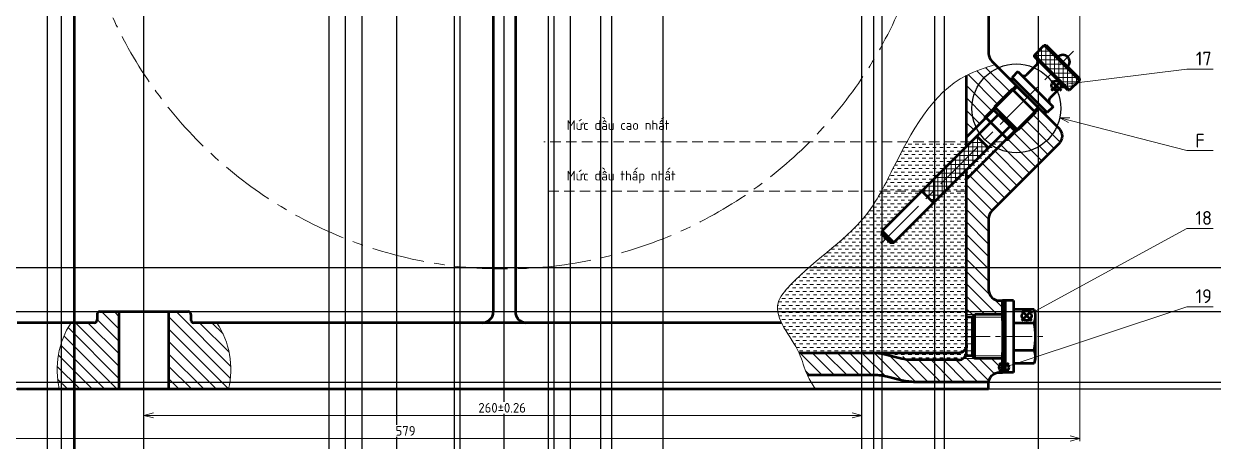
# Model space of a CAD drawing. Header units: millimetres. Extents: x 3015 to 4204, y 10565 to 11406.
# Drawn here: x 3284 to 3714.7, y 10946.5 to 11097.6 of the extents above; entities that cross this region are included whole.
import ezdxf

# ---------------------------------------------------------------- set-up
doc = ezdxf.new("R2010")
doc.units = ezdxf.units.MM
doc.header["$LTSCALE"] = 0.6
doc.set_wipeout_variables(frame=1)
doc.header["$PDSIZE"] = 2
for name, pattern in [('Amconstr', [9999, 9999, 0]), ('CENTER', [50.8, 31.75, -6.35, 6.35, -6.35]), ('HIDDEN', [9.525, 6.35, -3.175])]:
    doc.linetypes.add(name, pattern=pattern)
doc.layers.add('AM_12', color=7, linetype='Continuous', lineweight=50, plot=False)
doc.layers.add('AM_CL', color=1, linetype='Amconstr', lineweight=25, plot=False)
for name, color, linetype, lineweight in [('AM_4', 3, 'Continuous', 15), ('AM_5', 3, 'Continuous', 18), ('center', 1, 'CENTER', 15), ('dam', 7, 'Continuous', 50), ('dim', 3, 'Continuous', 15), ('hatch', 3, 'Continuous', 15), ('khuat', 7, 'HIDDEN', 20), ('manh', 1, 'Continuous', 15), ('text', 7, 'Continuous', 25)]:
    doc.layers.add(name, color=color, linetype=linetype, lineweight=lineweight)
doc.styles.add('TCVN', font='')
doc.styles.get('TCVN').set_extended_font_data('TCVN 7284')
doc.dimstyles.new('AM_ISO$0', dxfattribs={"dimtxt": 3.5, "dimasz": 3.5, "dimexe": 1, "dimexo": 1, "dimgap": 1, "dimtad": 1, "dimdsep": 46, "dimtxsty": 'TCVN', "dimblk": 'OPEN30', "dimcen": 1, "dimclrd": 3, "dimclre": 3, "dimclrt": 2, "dimazin": 2, "dimtp": 0.1, "dimtm": 0.1, "dimtfac": 0.71, "dimtmove": 0, "dimatfit": 3, "dimldrblk": 'OPEN30', "dimfxl": 1, "dimtfill": 1, "dimlwd": 18, "dimlwe": 18, "dimarcsym": 1})
doc.dimstyles.new('AM_ISO$7', dxfattribs={"dimtxt": 3.5, "dimasz": 3.5, "dimexe": 1, "dimexo": 1, "dimgap": 1, "dimtad": 1, "dimdsep": 46, "dimtxsty": 'TCVN', "dimblk": 'OPEN30', "dimcen": 1, "dimclrd": 3, "dimclre": 3, "dimclrt": 2, "dimazin": 2, "dimtp": 0.1, "dimtm": 0.1, "dimtfac": 0.71, "dimtmove": 0, "dimatfit": 3, "dimldrblk": 'OPEN30', "dimfxl": 1, "dimtfill": 1, "dimlwd": 18, "dimlwe": 18, "dimarcsym": 1})

# ---------------------------------------------------------------- blocks, each defined once
blk = doc.blocks.new('nut')
at = {"layer": 'hatch'}
for points in [[(1, 13), (1, 8), (0, 8), (0, 13)], [(1, -13), (1, -8), (0, -8), (0, -13)]]:
    blk.add_hatch(color=256, dxfattribs=at).paths.add_polyline_path(points)
at = {"layer": 'dam'}
for p, q in [((4, 13), (1, 13)), ((4, 13), (4, -13)), ((11.49, 9.8), (4, 9.8)), ((0, 7), (1, 7)), ((1, 6.8), (1, 6.8)), ((4, 4.91), (11.49, 4.91)), ((12, 4.91), (12, 7.35)), ((12, -4.91), (12, 4.91)), ((0, -7), (1, -7)), ((4, -4.91), (11.49, -4.91)), ((12, -7.35), (12, -4.91)), ((11.49, -9.8), (4, -9.8)), ((4, -13), (1, -13)), ((4, -13), (1, -13))]:
    blk.add_line(p, q, dxfattribs=at)
for centre, radius, start, end in [((5.85, 7.35), 6.15, 336.5777, 23.4223), ((-12, 0), 24, 348.201, 11.799), ((5.85, -7.35), 6.15, 336.5777, 23.4223)]:
    blk.add_arc(centre, radius, start, end, dxfattribs=at)
blk.add_wipeout([(-11, 7), (-10, 8), (0, 8), (0, -8), (-10, -8), (-11, -7)]).dxf.layer = 'dam'
at = {"layer": 'center', "ltscale": 0.5}
blk.add_line((-14, 0), (15, 0), dxfattribs=at)
at = {"layer": 'dam'}
for p, q in [((0, 5.8), (0, 13)), ((1, 13), (1, -13)), ((1, 13), (1, -13)), ((-11, 7), (-10, 8)), ((-11, 7), (-11, -7)), ((0, 8), (-10, 8)), ((-10, -8), (-10, 8)), ((0, 8), (0, -8)), ((1, 6.8), (1, 6.8)), ((-11, -7), (-10, -8)), ((0, -8), (-10, -8)), ((0, -13), (0, -5.8))]:
    blk.add_line(p, q, dxfattribs=at)
for points in [[(0, 8), (1, 8), (1, 13), (0, 13)], [(0, -8), (1, -8), (1, -13), (0, -13)]]:
    blk.add_lwpolyline(points, close=True, dxfattribs=at)
at = {"layer": 'manh'}
for p, q in [((0, 7), (-11, 7)), ((0, -7), (-11, -7))]:
    blk.add_line(p, q, dxfattribs=at)
blk = doc.blocks.new('_Open30')
at = {"color": 0, "linetype": 'ByBlock', "lineweight": -2}
for p, q in [((-1, 0.27), (0, 0)), ((0, 0), (-1, -0.27)), ((0, 0), (-1, 0))]:
    blk.add_line(p, q, dxfattribs=at)
blk = doc.blocks.new('*D54')
at = {"layer": 'Defpoints', "color": 0, "transparency": 16777216}
for p in [(3327.49, 10960.22), (3587.49, 10960.69), (3587.49, 10955.83)]:
    blk.add_point(p, dxfattribs=at)
at = {"layer": 'dim', "color": 3, "lineweight": 18, "transparency": 16777216}
for p, q in [((3327.49, 10959.22), (3327.49, 10954.83)), ((3587.49, 10959.69), (3587.49, 10954.83)), ((3330.99, 10955.83), (3583.99, 10955.83))]:
    blk.add_line(p, q, dxfattribs=at)
at = {"layer": 'dim', "color": 3, "lineweight": 18, "transparency": 16777216, "xscale": 3.5, "yscale": 3.5, "zscale": 3.5, "rotation": 180}
blk.add_blockref('_Open30', (3327.49, 10955.83), dxfattribs=at)
at = {"layer": 'dim', "color": 3, "lineweight": 18, "transparency": 16777216, "xscale": 3.5, "yscale": 3.5, "zscale": 3.5}
blk.add_blockref('_Open30', (3587.49, 10955.83), dxfattribs=at)
at = {"layer": 'dim', "color": 2, "transparency": 16777216, "insert": (3457.21, 10958.58), "char_height": 3.5, "attachment_point": 5, "style": 'TCVN', "bg_fill": 3, "box_fill_scale": 1.1, "bg_fill_color": 256, "bg_fill_true_color": 13158600, "bg_fill_transparency": 0}
blk.add_mtext('260{}{\\C2;%%p0.26}', dxfattribs=at)
blk = doc.blocks.new('_DotSmall')
at = {"color": 0, "linetype": 'ByBlock', "const_width": 0.5}
blk.add_lwpolyline([(-0.0625, 0, 1), (0.0625, 0, 1)], format="xyb", close=True, dxfattribs=at)
blk = doc.blocks.new('*D55')
at = {"layer": 'Defpoints', "color": 0, "transparency": 16777216}
for p in [(3087.4, 11153.8), (3666.41, 11152.79), (3666.41, 10947.47)]:
    blk.add_point(p, dxfattribs=at)
at = {"layer": 'dim', "color": 3, "lineweight": 18, "transparency": 16777216}
for p, q in [((3087.4, 11152.8), (3087.4, 10946.47)), ((3666.41, 11151.79), (3666.41, 10946.47)), ((3090.9, 10947.47), (3662.91, 10947.47))]:
    blk.add_line(p, q, dxfattribs=at)
at = {"layer": 'dim', "color": 3, "lineweight": 18, "transparency": 16777216, "xscale": 3.5, "yscale": 3.5, "zscale": 3.5, "rotation": 180}
blk.add_blockref('_Open30', (3087.4, 10947.47), dxfattribs=at)
at = {"layer": 'dim', "color": 3, "lineweight": 18, "transparency": 16777216, "xscale": 3.5, "yscale": 3.5, "zscale": 3.5}
blk.add_blockref('_Open30', (3666.41, 10947.47), dxfattribs=at)
at = {"layer": 'dim', "color": 2, "transparency": 16777216, "insert": (3422.22, 10950.22), "char_height": 3.5, "attachment_point": 5, "style": 'TCVN', "bg_fill": 3, "box_fill_scale": 1.1, "bg_fill_color": 256, "bg_fill_true_color": 13158600, "bg_fill_transparency": 0}
blk.add_mtext('579', dxfattribs=at)
blk = doc.blocks.new('*S77')
at = {"layer": 'AM_12', "color": 4}
for p, q in [((3656.14, 11073.54), (3659.64, 11077.04)), ((3656.14, 11077.04), (3659.64, 11073.54))]:
    blk.add_line(p, q, dxfattribs=at)
blk.add_circle((3657.89, 11075.29), 1.75, dxfattribs=at)
blk = doc.blocks.new('*S78')
at = {"layer": 'AM_12', "color": 4}
for p, q in [((3645.45, 10990.17), (3648.95, 10993.67)), ((3645.45, 10993.67), (3648.95, 10990.17))]:
    blk.add_line(p, q, dxfattribs=at)
blk.add_circle((3647.2, 10991.92), 1.75, dxfattribs=at)
blk = doc.blocks.new('*S79')
at = {"layer": 'AM_12', "color": 4}
for p, q in [((3637.17, 10971.41), (3640.67, 10974.91)), ((3637.17, 10974.91), (3640.67, 10971.41))]:
    blk.add_line(p, q, dxfattribs=at)
blk.add_circle((3638.92, 10973.16), 1.75, dxfattribs=at)
blk = doc.blocks.new('*S110')
at = {"layer": 'AM_5'}
h = blk.add_hatch(color=3, dxfattribs=at)
edge = h.paths.add_edge_path(flags=0)
edge.add_arc((3638.92, 10973.16), 0.625, 0, 360)
at = {"layer": 'AM_5', "color": 3}
blk.add_line((3705.24, 10995.19), (3642.24, 10974.26), dxfattribs=at)
at = {"layer": 'AM_5'}
blk.add_line((3705.24, 10995.19), (3714.74, 10995.19), dxfattribs=at)
at = {"layer": 'AM_5', "color": 3, "linetype": 'Continuous'}
blk.add_line((3639.51, 10973.36), (3642.24, 10974.26), dxfattribs=at)
at = {"layer": 'AM_5', "color": 7, "insert": (3711.3, 10996.5), "char_height": 5, "attachment_point": 8, "style": 'TCVN'}
blk.add_mtext('19', dxfattribs=at)
blk = doc.blocks.new('*S111')
at = {"layer": 'AM_5'}
h = blk.add_hatch(color=3, dxfattribs=at)
edge = h.paths.add_edge_path(flags=0)
edge.add_arc((3647.2, 10991.92), 0.625, 0, 360)
at = {"layer": 'AM_5', "color": 3}
blk.add_line((3705.24, 11023.52), (3650.27, 10993.6), dxfattribs=at)
at = {"layer": 'AM_5'}
blk.add_line((3705.24, 11023.52), (3714.74, 11023.52), dxfattribs=at)
at = {"layer": 'AM_5', "color": 3, "linetype": 'Continuous'}
blk.add_line((3647.75, 10992.22), (3650.27, 10993.6), dxfattribs=at)
at = {"layer": 'AM_5', "color": 7, "insert": (3711.3, 11024.83), "char_height": 5, "attachment_point": 8, "style": 'TCVN'}
blk.add_mtext('18', dxfattribs=at)
blk = doc.blocks.new('*S112')
at = {"layer": 'AM_5'}
h = blk.add_hatch(color=3, dxfattribs=at)
edge = h.paths.add_edge_path(flags=0)
edge.add_arc((3657.89, 11075.29), 0.625, 0, 360)
at = {"layer": 'AM_5', "color": 3}
blk.add_line((3705.24, 11081.23), (3661.37, 11075.73), dxfattribs=at)
at = {"layer": 'AM_5'}
blk.add_line((3705.24, 11081.23), (3714.74, 11081.23), dxfattribs=at)
at = {"layer": 'AM_5', "color": 3, "linetype": 'Continuous'}
blk.add_line((3658.51, 11075.37), (3661.37, 11075.73), dxfattribs=at)
at = {"layer": 'AM_5', "color": 7, "insert": (3711.3, 11082.54), "char_height": 5, "attachment_point": 8, "style": 'TCVN'}
blk.add_mtext('17', dxfattribs=at)

msp = doc.modelspace()

# ---------------------------------------------------------------- hatches: boundary and pattern name
at = {"layer": 'AM_5', "ltscale": 0.5}
h = msp.add_hatch(dxfattribs=at)
h.set_pattern_fill('DASH', color=256, scale=0.4)
edge = h.paths.add_edge_path()
edge.add_line((3625.408, 11036.986), (3617.65, 11036.986))
edge.add_line((3617.65, 11036.986), (3599.466, 11018.802))
edge.add_line((3599.466, 11018.802), (3598.052, 11018.802))
edge.add_line((3598.052, 11018.802), (3595.224, 11021.63))
edge.add_line((3595.224, 11021.63), (3595.224, 11023.044))
edge.add_line((3595.224, 11023.044), (3609.165, 11036.986))
edge.add_line((3609.165, 11036.986), (3594.552, 11036.986))
edge.add_spline(control_points=[(3594.552, 11036.986), (3593.18, 11034.478), (3585.08, 11021.071), (3568.978, 11011.805), (3553.053, 10993.312), (3561.911, 10984.665), (3564.766, 10978.39)], knot_values=[63.183699, 63.183699, 63.183699, 63.183699, 71.7536188, 111.0108441, 118.7579824, 138.4479814, 138.4479814, 138.4479814, 138.4479814], degree=3, periodic=0)
edge.add_line((3564.766, 10978.39), (3622.408, 10978.39))
edge.add_arc((3622.408, 10981.39), 3, 270, 360)
edge.add_line((3625.408, 10981.39), (3625.408, 11036.986))
edge = h.paths.add_edge_path()
edge.add_line((3625.408, 11053.228), (3625.408, 11054.864))
edge.add_line((3625.408, 11054.864), (3603.787, 11054.864))
edge.add_spline(control_points=[(3603.787, 11054.864), (3601.978, 11051.59), (3598.89, 11045.483), (3595.957, 11039.551), (3594.552, 11036.986)], knot_values=[43.7376752, 43.7376752, 43.7376752, 43.7376752, 54.4158973, 63.183699, 63.183699, 63.183699, 63.183699], degree=3, periodic=0)
edge.add_line((3594.552, 11036.986), (3609.165, 11036.986))
edge.add_line((3609.165, 11036.986), (3625.408, 11053.228))
h.paths.add_polyline_path([(3625.408, 11044.743), (3617.65, 11036.986), (3625.408, 11036.986)], flags=17)
h = msp.add_hatch(dxfattribs=at)
h.set_pattern_fill('DASH', color=256, scale=0.4)
h.paths.add_polyline_path([(3635.704, 11051.68, -0.0360899), (3633.596, 11052.932), (3625.408, 11044.743), (3625.408, 11041.384)])
h.paths.add_polyline_path([(3638.888, 11054.864), (3635.529, 11054.864), (3633.596, 11052.932, 0.0360899), (3635.704, 11051.68)])
h = msp.add_hatch(dxfattribs=at)
h.set_pattern_fill('DASH', color=256, scale=0.4)
h.paths.add_polyline_path([(3627.408, 10991.39), (3625.408, 10991.39), (3625.408, 10984.39), (3627.408, 10984.39)])
h.paths.add_polyline_path([(3627.408, 10984.39), (3625.408, 10984.39), (3625.408, 10978.89, -0.1316525), (3625.006, 10977.39), (3627.408, 10977.39)])
h = msp.add_hatch(dxfattribs=at)
h.set_pattern_fill('DASH', color=256, scale=0.4)
h.paths.add_polyline_path([(3625.408, 10978.89), (3625.408, 10981.39, -0.4142136), (3622.408, 10978.39), (3595.684, 10978.39, -0.0613214), (3599.08, 10977.972), (3605.736, 10976.308, 0.0613214), (3609.131, 10975.89), (3622.408, 10975.89, 0.4142136)])
h.paths.add_polyline_path([(3560.326, 10985.417), (3560.353, 10985.375), (3560.379, 10985.333), (3560.406, 10985.29), (3560.432, 10985.248), (3560.459, 10985.206), (3560.486, 10985.163), (3560.512, 10985.121), (3560.539, 10985.078), (3560.566, 10985.036), (3560.593, 10984.993), (3560.62, 10984.951), (3560.648, 10984.908), (3560.675, 10984.866), (3560.702, 10984.823), (3560.729, 10984.78), (3560.757, 10984.738), (3560.784, 10984.695), (3560.812, 10984.652), (3560.839, 10984.61), (3560.867, 10984.567), (3560.895, 10984.524), (3560.922, 10984.482), (3560.95, 10984.439), (3560.978, 10984.396), (3561.006, 10984.353), (3561.377, 10983.789), (3561.401, 10983.752), (3561.458, 10983.666), (3561.516, 10983.58), (3561.573, 10983.493), (3561.63, 10983.407), (3561.688, 10983.32), (3561.745, 10983.234), (3561.774, 10983.19), (3561.803, 10983.147), (3561.832, 10983.104), (3561.861, 10983.06), (3561.89, 10983.017), (3561.919, 10982.973), (3561.948, 10982.93), (3561.977, 10982.886), (3562.103, 10982.697), (3560.325, 10985.419)])
at = {"layer": 'hatch', "ltscale": 0.5, "true_color": 0xed1f24}
h = msp.add_hatch(dxfattribs=at)
h.set_pattern_fill('ANSI31', color=240, angle=90)
edge = h.paths.add_edge_path()
edge.add_line((3643.307, 11075.37), (3635.827, 11082.85))
edge.add_spline(control_points=[(3635.827, 11082.85), (3632.24, 11081.725), (3628.653, 11080.6), (3625.408, 11078.956)], knot_values=[0, 0, 0, 0, 11.1233919, 11.1233919, 11.1233919, 11.1233919], degree=3, periodic=0)
edge.add_line((3625.408, 11078.956), (3625.408, 11056.587))
edge.add_line((3625.408, 11056.587), (3630.778, 11061.957))
edge.add_line((3630.778, 11061.957), (3631.993, 11064.057))
edge.add_line((3631.993, 11064.057), (3643.307, 11075.37))
h.paths.add_polyline_path([(3658.863, 11054.157, 0.4142136), (3658.863, 11059.814), (3651.792, 11066.885), (3640.479, 11055.571), (3638.379, 11054.356), (3625.408, 11041.384), (3625.408, 10992.39), (3638.408, 10992.39), (3638.408, 10997.39), (3637.408, 10997.39, -0.4142136), (3633.408, 11001.39), (3633.408, 11027.044, -0.1989124), (3634.579, 11029.873)])
h.paths.add_polyline_path([(3638.408, 10976.39), (3624.066, 10976.39, -0.1474768), (3622.408, 10975.89), (3609.131, 10975.89, -0.0613214), (3605.736, 10976.308), (3599.08, 10977.972, 0.0613214), (3595.684, 10978.39), (3587.492, 10978.39), (3587.492, 10970.39), (3591.945, 10970.39, -0.0613214), (3596.796, 10969.793), (3602.019, 10968.488, 0.0613214), (3606.87, 10967.89), (3633.439, 10967.89, -0.3779645), (3637.408, 10971.39), (3638.408, 10971.39)])
edge = h.paths.add_edge_path()
edge.add_line((3587.492, 10978.39), (3564.766, 10978.39))
edge.add_spline(control_points=[(3564.766, 10978.39), (3566.004, 10975.669), (3566.584, 10972.935), (3567.751, 10970.39)], knot_values=[0, 0, 0, 0, 8.5389178, 8.5389178, 8.5389178, 8.5389178], degree=3, periodic=0)
edge.add_line((3567.751, 10970.39), (3587.492, 10970.39))
edge.add_line((3587.492, 10970.39), (3587.492, 10978.39))
h.paths.add_polyline_path([(3638.408, 10977.39), (3625.006, 10977.39, -0.1158927), (3624.066, 10976.39), (3638.408, 10976.39)], flags=17)
h.paths.add_polyline_path([(3638.408, 10992.39), (3625.408, 10992.39), (3625.408, 10991.39), (3638.408, 10991.39)])
h.paths.add_polyline_path([(3644.014, 11059.107), (3643.13, 11059.107), (3640.037, 11056.013), (3640.479, 11055.571)], flags=17)
h.paths.add_polyline_path([(3635.529, 11066.708), (3635.529, 11067.592), (3631.993, 11064.057), (3632.435, 11063.615)], flags=17)
h = msp.add_hatch(dxfattribs=at)
h.set_pattern_fill('ANSI31', color=240, angle=90)
h.paths.add_polyline_path([(3318.492, 10993.39), (3311.492, 10993.39, 0.4142136), (3310.492, 10992.39), (3310.492, 10990.39, -0.4142136), (3309.492, 10989.39), (3301.065, 10989.39, 0.2033325), (3296.833, 10965.39), (3318.492, 10965.39)])
h.paths.add_polyline_path([(3353.92, 10989.39), (3345.492, 10989.39, -0.4142136), (3344.492, 10990.39), (3344.492, 10992.39, 0.4142136), (3343.492, 10993.39), (3336.492, 10993.39), (3336.492, 10965.39), (3358.151, 10965.39, 0.2033325)])

# ---------------------------------------------------------------- linework, layer by layer
at = {"layer": 'AM_CL'}
for p, direction in [((3292.577, 10884.73), (0, 1)), ((3297.577, 10884.73), (0, 1)), ((3302.085, 10813.679), (0, 1)), ((3302.577, 10884.73), (0, 1)), ((3327.492, 10888.73), (0, 1)), ((3394.502, 10883.73), (0, 1)), ((3400.502, 11217.196), (0, 1)), ((3406.502, 10883.73), (0, 1)), ((3419.031, 10918.33), (0, 1)), ((3440.002, 11164.796), (0, 1)), ((3442.002, 11164.796), (0, 1)), ((3458.002, 10918.33), (0, 1)), ((3474.002, 11164.796), (0, 1)), ((3476.002, 11164.796), (0, 1)), ((3482.002, 11164.796), (0, 1)), ((3493.002, 11164.796), (0, 1)), ((3496.973, 10918.33), (0, 1)), ((3515.502, 10883.73), (0, 1)), ((3587.492, 10650.682), (0, 1)), ((3591.87, 10769.706), (0, 1)), ((3594.87, 10769.706), (0, 1)), ((3613.92, 11164.796), (0, 1)), ((3617.408, 10654.682), (0, 1)), ((3651.408, 10824.73), (0, 1)), ((3281.577, 11009.39), (1, 0)), ((3327.492, 10993.39), (1, 0)), ((3931.891, 10967.89), (1, 0)), ((3633.408, 10965.39), (1, 0))]:
    msp.add_xline(p, direction, dxfattribs=at)
at = {"layer": 'center'}
msp.add_line((3458.002, 11327.904), (3458.002, 10978.819), dxfattribs=at)
at = {"layer": 'center', "ltscale": 0.6}
for p, q in [((3327.492, 10960.223), (3327.492, 10997.39)), ((3587.492, 10960.686), (3587.492, 10992.39))]:
    msp.add_line(p, q, dxfattribs=at)
at = {"layer": 'center'}
msp.add_circle((3458.002, 11164.796), 155.918, dxfattribs=at)
at = {"layer": 'dam'}
for p, q in [((3454.002, 11103.818), (3454.002, 10993.321)), ((3462.002, 11103.818), (3462.002, 10993.304)), ((3650.025, 11086.33), (3653.56, 11089.866)), ((3653.56, 11089.866), (3654.267, 11089.866)), ((3653.56, 11089.866), (3666.288, 11077.138)), ((3654.267, 11089.866), (3666.288, 11077.845)), ((3650.025, 11085.623), (3650.025, 11086.33)), ((3644.014, 11080.32), (3641.893, 11078.199)), ((3650.732, 11082.795), (3647.196, 11079.259)), ((3666.288, 11077.138), (3662.753, 11073.603)), ((3666.288, 11077.845), (3666.288, 11077.138)), ((3643.749, 11074.928), (3625.408, 11056.587)), ((3659.217, 11074.31), (3655.681, 11070.774)), ((3662.753, 11073.603), (3662.045, 11073.603)), ((3651.35, 11067.327), (3625.408, 11041.384)), ((3656.742, 11067.592), (3654.621, 11065.471)), ((3631.993, 11064.057), (3640.479, 11055.571)), ((3609.165, 11036.986), (3613.408, 11032.743)), ((3594.87, 11021.277), (3594.87, 11022.691)), ((3594.87, 11022.691), (3599.113, 11018.448)), ((3594.87, 11021.277), (3597.699, 11018.448)), ((3594.87, 11021.277), (3597.699, 11018.448)), ((3597.699, 11018.448), (3599.113, 11018.448)), ((3638.408, 10971.39), (3638.408, 10997.39)), ((3309.492, 10989.39), (3281.577, 10989.39)), ((3318.492, 10965.39), (3318.492, 10993.39)), ((3336.492, 10965.39), (3336.492, 10993.39)), ((3558.316, 10989.39), (3345.492, 10989.39)), ((3638.408, 10991.39), (3625.408, 10991.39)), ((3638.408, 10977.39), (3625.008, 10977.39)), ((3281.577, 10965.39), (3633.408, 10965.39))]:
    msp.add_line(p, q, dxfattribs=at)
for points in [[(3633.408, 11148.796), (3633.408, 11086.927, 0.1989124), (3634.579, 11084.098), (3658.863, 11059.814, -0.4142136), (3658.863, 11054.157), (3634.579, 11029.873, 0.1989124), (3633.408, 11027.044), (3633.408, 11001.39, 0.4142136), (3637.408, 10997.39), (3638.408, 10997.39)], [(3622.408, 10975.89), (3622.408, 10975.89, 0.4142136), (3625.408, 10978.89), (3625.408, 11044.743)], [(3622.408, 10975.89), (3605.317, 10975.89, -0.0613214), (3601.922, 10976.308), (3595.266, 10977.972, 0.0613214), (3591.87, 10978.39), (3583.594, 10978.39)], [(3633.439, 10967.89), (3606.87, 10967.89, -0.0613214), (3602.019, 10968.488), (3596.796, 10969.793, 0.0613214), (3591.945, 10970.39), (3567.751, 10970.39)], [(3633.408, 10965.39), (3633.408, 10967.39, -0.4142136), (3637.408, 10971.39), (3638.408, 10971.39)]]:
    msp.add_lwpolyline(points, format="xyb", dxfattribs=at)
msp.add_lwpolyline([(3625.408, 11053.228), (3625.408, 11078.956)], dxfattribs=at)
for centre, radius, start, end in [((3649.671, 11083.856), 1.5, 315, 45), ((3660.278, 11083.856), 2.5, 315, 135), ((3646.136, 11080.32), 1.5, 225, 315), ((3660.278, 11073.249), 1.5, 45, 135), ((3656.742, 11069.713), 1.5, 135, 225), ((3450.003, 10993.39), 4, 270, 359), ((3466.002, 10993.374), 4, 181, 264.74193)]:
    msp.add_arc(centre, radius, start, end, dxfattribs=at)
msp.add_point((3609.062, 11036.882), dxfattribs=at)
msp.add_point((3609.062, 11036.882), dxfattribs=at)
msp.add_point((3609.062, 11036.882), dxfattribs=at)
at = {"layer": 'khuat'}
for p, q in [((3627.044, 11054.864), (3472.32, 11054.864)), ((3638.888, 11054.864), (3635.529, 11054.864)), ((3609.165, 11036.986), (3472.32, 11036.986)), ((3625.408, 11036.986), (3617.65, 11036.986))]:
    msp.add_line(p, q, dxfattribs=at)
at = {"layer": 'manh'}
for p, q in [((3643.307, 11075.37), (3631.993, 11064.057)), ((3651.792, 11066.885), (3640.479, 11055.571)), ((3638.408, 10992.39), (3625.408, 10992.39)), ((3638.408, 10976.39), (3624.066, 10976.39))]:
    msp.add_line(p, q, dxfattribs=at)

# ---------------------------------------------------------------- texts
at = {"layer": 'AM_4', "color": 7, "insert": (3709.982, 11055.294), "char_height": 5, "attachment_point": 5, "style": 'TCVN'}
msp.add_mtext('F', dxfattribs=at)
at = {"layer": 'text', "char_height": 3.5, "attachment_point": 1, "style": 'TCVN'}
for s, insert in [('{\\fTCVN 7284|b0|i0|c0|p34;M\\fTCVN 7284|b0|i0|c163|p34;ức dầu cao nhất}', (3480.59, 11062.728)), ('{\\fTCVN 7284|b0|i0|c0|p34;M\\fTCVN 7284|b0|i0|c163|p34;ức dầu thấp nhất}', (3480.59, 11044.402))]:
    msp.add_mtext_dynamic_manual_height_columns(s, width=39.53841, gutter_width=25, heights=[0], dxfattribs=dict(at, insert=insert))

# ---------------------------------------------------------------- next in the draw order: block references
at = {"layer": 'dam'}
msp.add_blockref('nut', (3638.408, 10984.39), dxfattribs=at)

# ---------------------------------------------------------------- next in the draw order: dimensions: what is measured, and where the dimension line sits
at = {"layer": 'dim'}
dim = msp.add_linear_dim(base=(3587.492, 10955.831), p1=(3327.492, 10960.223), p2=(3587.492, 10960.686), text='<>{}{\\C2;%%p0.26}', dimstyle='AM_ISO$0', override={"dimpost": '', "dimtp": 0.26, "dimtm": 0.26, "dimtdec": 2, "dimldrblk": 'DotSmall', "dimtzin": 8}, dxfattribs=at)
dim.commit()
dim.dimension.update_dxf_attribs({"geometry": '*D54', "text_midpoint": (3457.205, 10955.831), "dimtype": 160})

# ---------------------------------------------------------------- next in the draw order: wipeouts: each hides what was drawn before it
msp.add_wipeout([(3643.749, 11074.928), (3642.335, 11073.514), (3641.893, 11073.956), (3635.529, 11067.592), (3635.529, 11066.178), (3642.6, 11059.107), (3644.014, 11059.107), (3650.378, 11065.471), (3649.936, 11065.913), (3651.35, 11067.327)]).dxf.layer = 'dam'

# ---------------------------------------------------------------- next in the draw order: hatches: boundary and pattern name
at = {"layer": 'hatch'}
h = msp.add_hatch(dxfattribs=at)
h.set_pattern_fill('ANSI37', color=256, scale=0.5, angle=-45, style=0)
h.set_pattern_definition([(360, (-186.0741, 14629.4431), (2e-16, 1.5875), []), (90, (-186.0741, 14629.4431), (-1.5875, 2e-16), [])])
h.paths.add_polyline_path([(3666.288, 11077.138), (3653.56, 11089.866), (3650.025, 11086.33), (3662.753, 11073.603)])
h = msp.add_hatch(dxfattribs=at)
h.set_pattern_fill('ANSI37', color=256, scale=0.5, angle=-45, style=0)
h.set_pattern_definition([(360, (316.2047, 9797.3528), (6e-16, 1.5875), []), (90, (316.2047, 9797.3528), (-1.5875, 6e-16), [])])
h.paths.add_polyline_path([(3633.408, 11052.743), (3629.165, 11056.986), (3609.165, 11036.986), (3613.408, 11032.743)])

# ---------------------------------------------------------------- next in the draw order: linework, layer by layer
at = {"layer": 'center'}
msp.add_line((3594.517, 11018.095), (3664.167, 11087.745), dxfattribs=at)
at = {"layer": 'dam'}
for p, q in [((3662.753, 11073.603), (3650.025, 11086.33)), ((3662.045, 11073.603), (3650.025, 11085.623)), ((3644.014, 11080.32), (3656.742, 11067.592)), ((3641.893, 11076.785), (3641.893, 11078.199)), ((3641.893, 11078.199), (3654.621, 11065.471)), ((3641.893, 11076.785), (3653.207, 11065.471)), ((3641.893, 11073.956), (3635.529, 11067.592)), ((3641.893, 11073.956), (3650.378, 11065.471)), ((3642.335, 11073.514), (3643.749, 11074.928)), ((3635.529, 11066.178), (3635.529, 11067.592)), ((3649.936, 11065.913), (3651.35, 11067.327)), ((3636.943, 11064.764), (3594.87, 11022.691)), ((3636.943, 11064.764), (3595.224, 11023.044)), ((3635.529, 11066.178), (3642.6, 11059.107)), ((3641.186, 11060.521), (3636.943, 11064.764)), ((3650.378, 11065.471), (3644.014, 11059.107)), ((3654.621, 11065.471), (3653.207, 11065.471)), ((3599.113, 11018.448), (3641.186, 11060.521)), ((3641.186, 11060.521), (3599.466, 11018.802)), ((3642.6, 11059.107), (3644.014, 11059.107)), ((3629.165, 11056.986), (3633.408, 11052.743))]:
    msp.add_line(p, q, dxfattribs=at)
msp.add_lwpolyline([(3625.408, 10981.39), (3625.408, 10981.39, -0.4142136), (3622.408, 10978.39), (3564.766, 10978.39)], format="xyb", dxfattribs=at)
at = {"layer": 'hatch', "ltscale": 0.5}
msp.add_spline([(3635.827, 11082.85), (3625.408, 11078.956), (3598.633, 11044.936), (3590.092, 11029.848), (3561.52, 11002.927), (3557.133, 10996.541), (3564.766, 10978.39), (3567.751, 10970.39), (3570.665, 10965.39)], degree=3, dxfattribs=at)
at = {"layer": 'manh'}
for p, q in [((3642.335, 11073.514), (3635.529, 11066.708)), ((3641.893, 11073.956), (3643.307, 11075.37)), ((3650.378, 11065.471), (3651.792, 11066.885)), ((3649.936, 11065.913), (3643.13, 11059.107))]:
    msp.add_line(p, q, dxfattribs=at)

# ---------------------------------------------------------------- next in the draw order: dimensions: what is measured, and where the dimension line sits
at = {"layer": 'dim'}
dim = msp.add_linear_dim(base=(3666.408, 10947.473), p1=(3087.399, 11153.796), p2=(3666.408, 11152.789), dimstyle='AM_ISO$0', override={"dimdec": 0, "dimldrblk": 'DotSmall'}, dxfattribs=at)
dim.commit()
dim.dimension.update_dxf_attribs({"geometry": '*D55', "text_midpoint": (3422.221, 10947.473), "dimtype": 160})

# ---------------------------------------------------------------- next in the draw order: linework, layer by layer
at = {"layer": 'AM_4', "color": 3, "linetype": 'Continuous', "lineweight": 25}
msp.add_circle((3643.44, 11067.018), 16.068, dxfattribs=at)
msp.add_circle((3643.44, 11067.018), 16.068, dxfattribs=at)
at = {"layer": 'dam'}
for p, q in [((3635.529, 11067.592), (3644.014, 11059.107)), ((3631.993, 11064.057), (3631.993, 11063.173)), ((3640.479, 11055.571), (3639.595, 11055.571)), ((3310.492, 10992.39), (3310.492, 10990.39)), ((3311.492, 10993.39), (3343.492, 10993.39)), ((3344.492, 10992.39), (3344.492, 10990.39))]:
    msp.add_line(p, q, dxfattribs=at)
for centre, start, end in [((3309.492, 10990.39), 270, 0), ((3311.492, 10992.39), 90, 180), ((3343.492, 10992.39), 0, 90), ((3345.492, 10990.39), 180, 270)]:
    msp.add_arc(centre, 1, start, end, dxfattribs=at)
at = {"layer": 'hatch'}
for centre, start, end in [((3327.237, 10972.403), 147.01422, 192.98786), ((3327.747, 10972.403), 347.01214, 32.98578)]:
    msp.add_arc(centre, 31.202, start, end, dxfattribs=at)
at = {"layer": 'manh'}
msp.add_line((3642.335, 11073.514), (3635.529, 11066.708), dxfattribs=at)

# ---------------------------------------------------------------- next in the draw order: block references
at = {"layer": 'AM_12'}
for name in ['*S77', '*S78', '*S79']:
    msp.add_blockref(name, (0, 0), dxfattribs=at)
at = {"layer": 'AM_5'}
for name in ['*S112', '*S111', '*S110']:
    msp.add_blockref(name, (0, 0), dxfattribs=at)

# ---------------------------------------------------------------- next in the draw order: leaders
at = {"layer": 'dam'}
msp.add_leader([(3659.139, 11063.595), (3705.242, 11051.788), (3714.742, 11051.788)], dimstyle='AM_ISO$7', override={"dimgap": 1, "dimtad": 0, "dimldrblk": 'Open30'}, dxfattribs=at)

doc.saveas('drawing.dxf')
